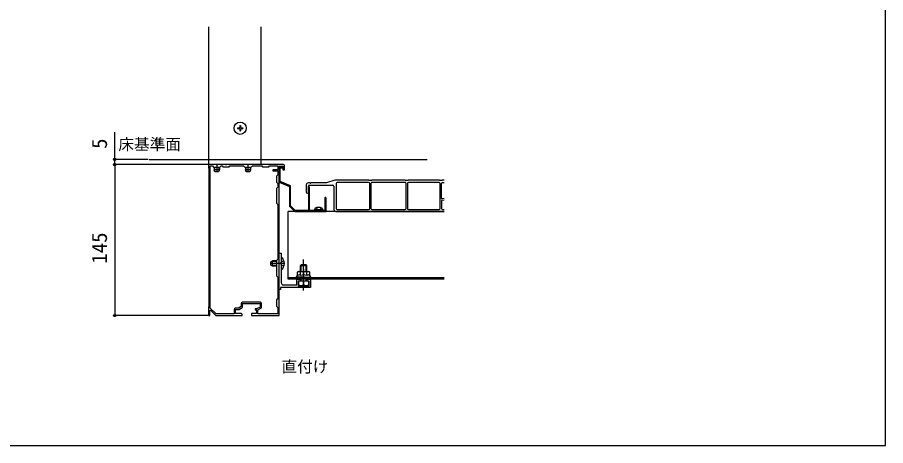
# Model space of a CAD drawing. Units: millimetres, scale not verified. Extents: x -875 to 875, y -1304 to 1296.
# Drawn here: x 41 to 875, y -1304 to -892 of the extents above; entities that cross this region are included whole.
import ezdxf
from ezdxf.enums import TextEntityAlignment as Align

# ---------------------------------------------------------------- set-up
doc = ezdxf.new("R2010")
doc.units = ezdxf.units.MM
doc.header["$LTSCALE"] = 8
for name, color, linetype in [('0-1_USER1', 3, 'Continuous'), ('0-2_YKK_11', 7, 'Continuous'), ('0-3_YKK_12', 2, 'Continuous'), ('0-4_YKK_13', 4, 'Continuous'), ('0-5_YKK_D', 6, 'Continuous'), ('0-6_YKK_ZWAK', 7, 'Continuous')]:
    doc.layers.add(name, color=color, linetype=linetype)
doc.styles.add('ＭＳ ゴシック', font='')
doc.styles.get('ＭＳ ゴシック').set_extended_font_data('MS Gothic')

msp = doc.modelspace()

# ---------------------------------------------------------------- linework, layer by layer
at = {"layer": '0-2_YKK_11'}
msp.add_line((274.1, -1165.9), (257.4, -1165.9), dxfattribs=at)
for points in [[(296.5, -1033.7), (262.958, -1033.7), (262.775, -1033.82), (262.225, -1033.82), (262.042, -1033.7), (241.958, -1033.7), (241.775, -1033.82), (241.225, -1033.82), (241.042, -1033.7), (232.958, -1033.7), (232.775, -1033.82), (232.225, -1033.82), (232.042, -1033.7), (224.5, -1033.7), (224.5, -1036.7), (224.8, -1037)], [(224.8, -1037), (224.8, -1170.4), (224.5, -1170.7), (224.5, -1178.7), (226, -1178.7), (226, -1173.8), (226.368, -1173.646), (231.5, -1178.7), (257, -1178.7), (257, -1177.7)], [(226.1, -1171.557), (226.1, -1035), (228.3, -1035), (229.5, -1036.2), (235.5, -1036.2), (236.7, -1035), (237.8, -1035), (238.5, -1035.7), (244.5, -1035.7), (245.2, -1035), (258.3, -1035), (259.5, -1036.2), (265.5, -1036.2), (266.7, -1035), (275.8, -1035), (276.5, -1035.7), (282.5, -1035.7), (283.2, -1035), (291.2, -1035), (291.2, -1038.7), (286.5, -1038.7), (286.5, -1039.7), (291.2, -1039.7), (291.2, -1043.5), (290, -1044.7), (290, -1050.7), (291.2, -1051.9), (291.2, -1055.5), (290, -1056.7), (290, -1070.7), (291.2, -1071.9), (291.2, -1124.5), (290, -1125.7), (290, -1140.7), (291.2, -1141.9), (291.2, -1162.5), (290, -1163.7), (290, -1169.7), (291.2, -1170.9), (291.2, -1177.2)], [(256, -1176.7), (250.4, -1176.7), (250.4, -1173), (253.9, -1173), (257.2, -1170.5), (257.2, -1167.2), (274.3, -1167.2), (274.3, -1170.5), (270.8, -1172.4), (269.3, -1172.4), (269.3, -1173.3), (270.8, -1173.3), (270.8, -1176.7), (266, -1176.7), (266, -1178.7), (292.5, -1178.7), (292.5, -1167.158), (292.38, -1166.975), (292.38, -1166.425), (292.5, -1166.242), (292.5, -1129.158), (292.38, -1128.975), (292.38, -1128.425), (292.5, -1128.242), (292.5, -1064.158), (292.38, -1063.975), (292.38, -1063.425), (292.5, -1063.242), (292.5, -1048.158), (292.38, -1047.975), (292.38, -1047.425), (292.5, -1047.242), (292.5, -1035.2), (296.1, -1035.2), (296.1, -1038.7), (297.5, -1038.7), (297.5, -1034.7)], [(294.9, -1035.7), (292.5, -1035.7), (292.5, -1050.7), (302.5, -1054.7), (302.5, -1073.7), (307.5, -1078.7)], [(336.2, -1065.85), (336.2, -1077.7), (321.5, -1077.7), (321.5, -1055.2), (321, -1054.7), (320.5, -1055.2), (320.5, -1077.7), (307.914, -1077.7), (303.5, -1073.286), (303.5, -1054.023), (293.5, -1050.023), (293.5, -1036.9), (294.9, -1036.9)], [(307.5, -1078.7), (337.5, -1078.7), (337.5, -1065.85)], [(292.5, -1153.7), (292.5, -1118.7), (294.5, -1118.7), (294.5, -1128.242), (294.38, -1128.425), (294.38, -1128.975), (294.5, -1129.158), (294.5, -1147.2)], [(296.5, -1149.2), (309.5, -1149.2), (309.5, -1143.7), (312.5, -1143.7), (312.5, -1145.7), (310.8, -1145.7), (310.8, -1150.4), (321.2, -1150.4), (321.2, -1145.7), (319.5, -1145.7), (319.5, -1143.7), (322.5, -1143.7), (322.5, -1151.7), (293.7, -1151.7), (293.7, -1153.7), (292.5, -1153.7)], [(255.9, -1167.4), (255.9, -1169.854), (253.463, -1171.7), (250.6, -1171.7)], [(291.2, -1177.2), (272.1, -1177.2), (272.1, -1173.173), (275.6, -1171.273), (275.6, -1167.4)], [(249.1, -1173.2), (249.1, -1177.2), (231.83, -1177.2), (226.1, -1171.557)]]:
    msp.add_lwpolyline(points, dxfattribs=at)
for centre, radius, start, end in [((296.5, -1034.7), 1, 0.00001, 89.99999), ((294.9, -1036.3), 0.6, 269.99999, 90.00001), ((336.85, -1065.85), 0.65, 359.99999, 180.00001), ((296.5, -1147.2), 2, 180.00001, 269.99999), ((257.4, -1167.4), 1.5, 90.00001, 179.99999), ((274.1, -1167.4), 1.5, 0.00001, 89.99999), ((250.6, -1173.2), 1.5, 90.00001, 179.99999), ((256, -1177.7), 1, 0.00001, 89.99999)]:
    msp.add_arc(centre, radius, start, end, dxfattribs=at)
at = {"layer": '0-3_YKK_12'}
for p, q in [((275, -901.2), (275, -1033.7)), ((167.694, -1028.7), (434.5, -1028.7)), ((451, -1078.7), (301, -1078.7)), ((301, -1143.7), (301, -1078.7)), ((451, -1142.5), (301, -1142.5)), ((451, -1143.7), (301, -1143.7))]:
    msp.add_line(p, q, dxfattribs=at)
msp.add_lwpolyline([(275, -1033.7), (225, -1033.7), (225, -901.2)], dxfattribs=at)
at = {"layer": '0-4_YKK_13'}
for p, q in [((252.5, -998.35), (252.5, -999.05)), ((252.5, -998.35), (254.15, -998.35)), ((252.5, -999.05), (254.15, -999.05)), ((254.65, -996.2), (255.35, -996.2)), ((254.65, -996.2), (254.65, -997.85)), ((254.65, -999.55), (254.65, -1001.2)), ((255.35, -996.2), (255.35, -997.85)), ((255.35, -999.55), (255.35, -1001.2)), ((255.85, -998.35), (257.5, -998.35)), ((255.85, -999.05), (257.5, -999.05)), ((257.5, -998.35), (257.5, -999.05)), ((254.65, -1001.2), (255.35, -1001.2)), ((232.5, -1034), (232.5, -1041)), ((262.5, -1034), (262.5, -1041)), ((230, -1036.2), (230, -1038.8)), ((235, -1038.8), (230, -1038.8)), ((230.8, -1040.5), (230, -1038.8)), ((230.433, -1036.2), (230.433, -1039.72)), ((234.2, -1040.5), (230.8, -1040.5)), ((235, -1038.8), (234.2, -1040.5)), ((234.567, -1036.2), (234.567, -1039.72)), ((235, -1036.2), (235, -1038.8)), ((260, -1036.2), (260, -1038.8)), ((265, -1038.8), (260, -1038.8)), ((260.8, -1040.5), (260, -1038.8)), ((260.433, -1036.2), (260.433, -1039.72)), ((264.2, -1040.5), (260.8, -1040.5)), ((265, -1038.8), (264.2, -1040.5)), ((264.567, -1036.2), (264.567, -1039.72)), ((265, -1036.2), (265, -1038.8)), ((345.927, -1048.723), (338.073, -1051.177)), ((378.427, -1048.7), (346.076, -1048.7)), ((378.93, -1048.829), (378.57, -1048.721)), ((380.927, -1048.85), (379.073, -1048.85)), ((381.43, -1048.721), (381.07, -1048.829)), ((413.427, -1048.7), (381.573, -1048.7)), ((413.93, -1048.829), (413.57, -1048.721)), ((415.927, -1048.85), (414.073, -1048.85)), ((416.43, -1048.721), (416.07, -1048.829)), ((446.177, -1048.7), (416.573, -1048.7)), ((446.68, -1048.829), (446.32, -1048.721)), ((448.677, -1048.85), (446.823, -1048.85)), ((449.18, -1048.721), (448.82, -1048.829)), ((451, -1048.7), (449.323, -1048.7)), ((318.5, -1053.2), (318.5, -1060.2)), ((321.98, -1051.2), (320.5, -1051.2)), ((320.5, -1060.2), (320.5, -1054.4)), ((321.5, -1053.4), (344, -1053.4)), ((337.924, -1051.2), (323.02, -1051.2)), ((345, -1054.4), (345, -1076.7)), ((347.2, -1051.9), (347.2, -1075.9)), ((378.4, -1050.9), (348.2, -1050.9)), ((379.4, -1075.9), (379.4, -1051.9)), ((380.6, -1051.9), (380.6, -1075.9)), ((413.4, -1050.9), (381.6, -1050.9)), ((414.4, -1075.9), (414.4, -1051.9)), ((415.6, -1051.9), (415.6, -1075.9)), ((446, -1050.9), (416.6, -1050.9)), ((447, -1075.9), (447, -1051.9)), ((448.5, -1066.09), (448.5, -1051.9)), ((449.5, -1050.9), (451, -1050.9)), ((451, -1066.2), (449.098, -1066.58)), ((448.5, -1068.64), (448.5, -1075.9)), ((451, -1067.73), (448.902, -1068.149)), ((326.5, -1077.2), (326.641, -1076.398)), ((334.5, -1077.2), (326.5, -1077.2)), ((326.5, -1077.2), (326.588, -1077.7)), ((334.412, -1077.7), (326.588, -1077.7)), ((334.5, -1077.2), (334.359, -1076.398)), ((334.5, -1077.2), (334.412, -1077.7)), ((347, -1078.7), (451, -1078.7)), ((348.2, -1076.9), (378.4, -1076.9)), ((381.6, -1076.9), (413.4, -1076.9)), ((416.6, -1076.9), (446, -1076.9)), ((449.5, -1076.9), (451, -1076.9)), ((294.5, -1122.8), (294.5, -1134.6)), ((294.748, -1122.8), (294.5, -1122.8)), ((294.748, -1134.6), (294.748, -1122.8)), ((316, -1154.7), (316, -1124.7)), ((298, -1128.7), (284, -1128.7)), ((284.5, -1127), (286.2, -1126.2)), ((284.5, -1130.4), (284.5, -1127)), ((286.2, -1131.2), (284.5, -1130.4)), ((290, -1126.633), (285.28, -1126.633)), ((290, -1130.767), (285.28, -1130.767)), ((290, -1126.2), (286.2, -1126.2)), ((286.2, -1131.2), (286.2, -1126.2)), ((290, -1131.2), (286.2, -1131.2)), ((293.756, -1128.7), (294.365, -1127.555)), ((293.756, -1128.7), (294.365, -1129.845)), ((297.083, -1126.2), (294.365, -1127.555)), ((297.083, -1131.2), (294.365, -1129.845)), ((313, -1130.7), (319, -1130.7)), ((313.54, -1136.5), (313.54, -1130.16)), ((316, -1133.953), (316, -1143.384)), ((318.46, -1136.5), (318.46, -1130.16)), ((294.748, -1134.6), (294.5, -1134.6)), ((309, -1142.5), (309, -1141.7)), ((309, -1142.5), (323, -1142.5)), ((311, -1136.5), (310.226, -1136.947)), ((310.226, -1140.1), (310.226, -1136.947)), ((311, -1136.5), (321, -1136.5)), ((313.113, -1140.1), (313.113, -1136.947)), ((318.887, -1140.1), (318.887, -1136.947)), ((321, -1136.5), (321.774, -1136.947)), ((321.774, -1140.1), (321.774, -1136.947)), ((323, -1142.5), (323, -1141.7)), ((313, -1145.7), (313, -1143.7)), ((313.54, -1145.7), (313.54, -1143.7)), ((316, -1145.7), (316, -1149.267)), ((318.46, -1145.7), (318.46, -1143.7)), ((319, -1145.7), (319, -1143.7))]:
    msp.add_line(p, q, dxfattribs=at)
for points in [[(328.242, -1075.205), (329.355, -1077.437), (330.5, -1078.046)], [(332.758, -1075.205), (331.645, -1077.437), (330.5, -1078.046)], [(313, -1136.5), (313, -1130.7), (314, -1129.7), (318, -1129.7)], [(319, -1136.5), (319, -1130.7), (318, -1129.7)], [(316, -1141.7), (309, -1141.7), (310.226, -1140.1)], [(316, -1141.7), (323, -1141.7), (321.774, -1140.1)]]:
    msp.add_lwpolyline(points, dxfattribs=at)
msp.add_lwpolyline([(321, -1145.7), (311, -1145.7), (311, -1149.7), (321, -1149.7)], close=True, dxfattribs=at)
msp.add_circle((255, -998.7), 5.9, dxfattribs=at)
for centre, radius, start, end in [((254.15, -997.85), 0.5, 270, 0), ((254.15, -999.55), 0.5, 0, 90), ((255.85, -997.85), 0.5, 180, 270), ((255.85, -999.55), 0.5, 90, 180), ((346.076, -1049.2), 0.5, 90, 107.35402), ((378.427, -1049.2), 0.5, 73.30076, 90), ((379.073, -1048.35), 0.5, 253.30076, 270), ((380.927, -1048.35), 0.5, 270, 286.69924), ((381.573, -1049.2), 0.5, 90, 106.69924), ((413.427, -1049.2), 0.5, 73.30076, 90), ((414.073, -1048.35), 0.5, 253.30076, 270), ((415.927, -1048.35), 0.5, 270, 286.69924), ((416.573, -1049.2), 0.5, 90, 106.69924), ((446.177, -1049.2), 0.5, 73.30076, 90), ((446.823, -1048.35), 0.5, 253.30076, 270), ((448.677, -1048.35), 0.5, 270, 286.69924), ((449.323, -1049.2), 0.5, 90, 106.69924), ((320.5, -1053.2), 2, 90, 180), ((321.5, -1054.4), 1, 90, 180), ((321.98, -1051.5), 0.3, 30, 90), ((322.5, -1051.2), 0.3, 210, 330), ((323.02, -1051.5), 0.3, 90, 150), ((337.924, -1050.7), 0.5, 270, 287.35402), ((344, -1054.4), 1, 0, 90), ((348.2, -1051.9), 1, 90, 180), ((378.4, -1051.9), 1, 0, 90), ((381.6, -1051.9), 1, 90, 180), ((413.4, -1051.9), 1, 0, 90), ((416.6, -1051.9), 1, 90, 180), ((446, -1051.9), 1, 360, 90), ((449.5, -1051.9), 1, 90, 180), ((319.5, -1060.2), 1, 180, 0), ((449, -1066.09), 0.5, 180, 281.30993), ((327.528, -1076.554), 0.9, 122.05588, 170), ((330.5, -1081.3), 6.5, 57.94412, 122.05588), ((333.472, -1076.554), 0.9, 10, 57.94412), ((449, -1068.64), 0.5, 101.30993, 180), ((328.75, -1077.9), 0.2, 89.92103, 90), ((347, -1076.7), 2, 180, 270), ((348.2, -1075.9), 1, 180, 270), ((378.4, -1075.9), 1, 270, 0), ((381.6, -1075.9), 1, 180, 270), ((413.4, -1075.9), 1, 270, 0), ((416.6, -1075.9), 1, 180, 270), ((446, -1075.9), 1, 270, 360), ((449.5, -1075.9), 1, 180, 270), ((289.8, -1128.7), 7.7, 309.98312, 50.01688), ((311.67, -1139.056), 2.556, 55.61575, 124.38425), ((311.67, -1142.209), 2.556, 55.61575, 124.38425), ((316, -1146.053), 9.553, 90, 107.58795), ((316, -1149.207), 9.553, 90, 107.58795), ((316, -1146.053), 9.553, 72.41205, 90), ((316, -1149.207), 9.553, 72.41205, 90), ((320.33, -1139.056), 2.556, 55.61575, 124.38425), ((320.33, -1142.209), 2.556, 55.61575, 124.38425), ((313.5, -1142.267), 7.433, 250.34714, 289.65286), ((318.5, -1142.267), 7.433, 250.34714, 289.65286)]:
    msp.add_arc(centre, radius, start, end, dxfattribs=at)
for centre, major_axis, start_param, end_param in [((310.5, -1141.7), (1.5, 0), 3.1415927, 4.712389), ((321.5, -1141.7), (-1.5, 0), 1.5707963, 3.1415927)]:
    msp.add_ellipse(centre, major_axis=major_axis, ratio=0.533333, start_param=start_param, end_param=end_param, dxfattribs=at)
at = {"layer": '0-5_YKK_D'}
for p, q in [((134.5, -1028.7), (134.5, -1002.509)), ((166.694, -1028.7), (133.5, -1028.7)), ((223.8, -1033.7), (133.5, -1033.7)), ((223.8, -1033.7), (133.5, -1033.7)), ((134.5, -1033.7), (134.5, -1028.7)), ((134.5, -1033.7), (134.5, -1178.7)), ((134.5, -1033.7), (134.5, -1038)), ((223.8, -1178.7), (133.5, -1178.7))]:
    msp.add_line(p, q, dxfattribs=at)
for centre in [(134.5, -1028.7), (134.5, -1033.7), (134.5, -1033.7), (134.5, -1178.7)]:
    msp.add_circle(centre, 1.075, dxfattribs=at)
at = {"layer": '0-6_YKK_ZWAK'}
msp.add_lwpolyline([(-875, -1303.7), (875, -1303.7), (875, 1246.3)], dxfattribs=at)

# ---------------------------------------------------------------- texts
at = {"layer": '0-1_USER1', "style": 'ＭＳ ゴシック'}
for s, p in [('床基準面', (138.051, -1022.927)), ('直付け', (294.699, -1236.584))]:
    msp.add_text(s, height=11, dxfattribs=at).set_placement(p, align=Align.BOTTOM_LEFT)
at = {"layer": '0-5_YKK_D', "style": 'ＭＳ ゴシック'}
for s, p in [('5', (131.5, -1018.577)), ('145', (131.5, -1128.814))]:
    msp.add_text(s, height=14.66, rotation=90, dxfattribs=at).set_placement(p, align=Align.BOTTOM_LEFT)

doc.saveas('drawing.dxf')
